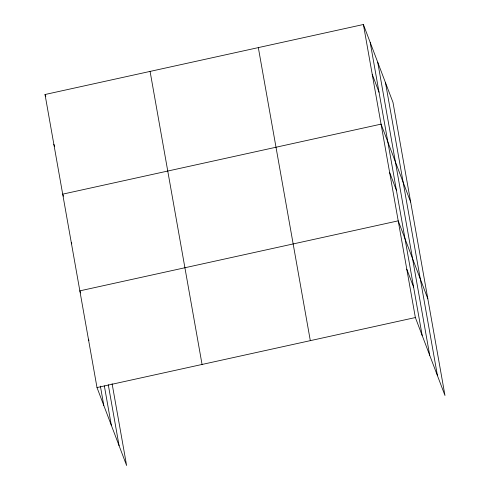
<?xml version="1.0" encoding="UTF-8"?>
<svg xmlns="http://www.w3.org/2000/svg" width="490" height="490" viewBox="0 0 490 490"><rect width="100%" height="100%" fill="white"/><g stroke="black" fill="none" stroke-linecap="round" stroke-linejoin="round"><path stroke-width="0.73" d="M112.094 383.67L126.61 465.5L97.002 387.559L45.025 94.515L363.39 24.5L392.998 102.441L444.975 395.485L415.367 317.545L363.39 24.5M97.002 387.559L415.367 317.545M372.229 74.321L379.027 92.224M410.669 202.076L381.061 124.135L62.696 194.15L63.48 196.214M389.642 172.486L396.441 190.396M427.825 298.784L398.217 220.843L79.852 290.852L80.636 292.922M406.792 269.194L413.597 287.097M45.025 94.515L45.809 96.579M53.857 144.329L54.647 146.4M71.27 242.501L71.797 243.879M88.427 339.209L88.947 340.587M385.471 82.632L437.454 375.677M377.716 62.218L429.699 355.262M370.189 42.403L422.172 335.454M258.328 47.604L310.311 340.648M150.087 71.411L202.064 364.456M108.266 384.693L119.082 445.686M104.339 385.851L111.328 425.277M100.377 386.126L103.806 405.463"/></g></svg>
